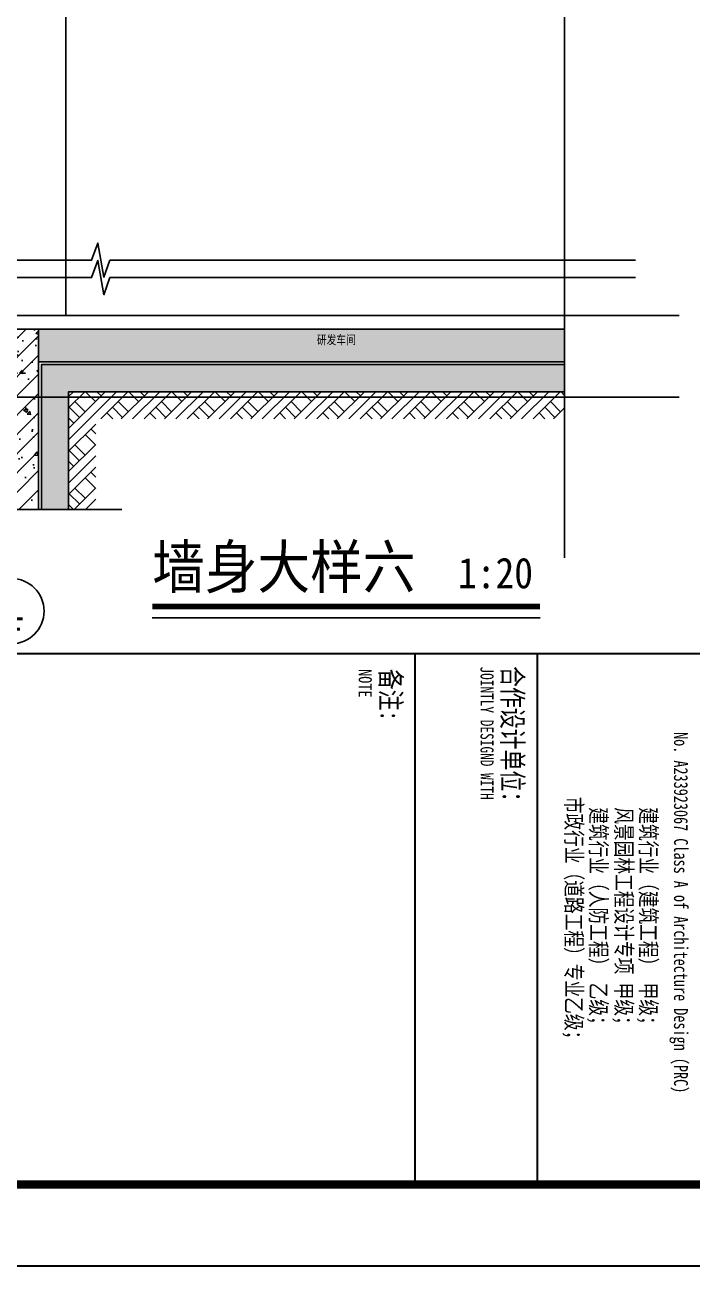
# Model space of a CAD drawing. Extents: x 1738711 to 2346805, y 1189731 to 2516152.
# Drawn here: x 1946499 to 1948953, y 1218398 to 1222963 of the extents above; entities that cross this region are included whole.
import ezdxf
from ezdxf.enums import TextEntityAlignment as Align

# ---------------------------------------------------------------- set-up
doc = ezdxf.new("R2010")
doc.units = 0
doc.header["$LTSCALE"] = 1000
doc.header["$MEASUREMENT"] = 0
doc.linetypes.add('S & C -P1$0$DASHED', pattern=[0.75, 0.5, -0.25])
for name, color, linetype in [('AR-TEXT', 7, 'Continuous'), ('AXIS', 3, 'Continuous'), ('AXIS_TEXT', 7, 'Continuous'), ('DIM_SYMB', 3, 'Continuous'), ('DOTE', 1, 'Continuous'), ('PUB_HATCH', 8, 'Continuous'), ('PUB_TEXT', 7, 'Continuous'), ('TK', 4, 'Continuous'), ('WALL', 40, 'Continuous'), ('切线', 35, 'Continuous'), ('看线', 8, 'Continuous')]:
    doc.layers.add(name, color=color, linetype=linetype)
doc.layers.add('可见细线', color=142, linetype='Continuous', lineweight=9)
doc.styles.add('_TCH_AXIS', font='COMPLEX', dxfattribs={"bigfont": 'GBCBIG'})
doc.styles.add('COMPLEX', font='COMPLEX')
doc.styles.get("Standard").update_dxf_attribs({"font": 'gbenor.shx', "bigfont": 'gbcbig.shx'})
doc.styles.add('宋体', font='SIMSUN.TTF', dxfattribs={"width": 0.75})
doc.styles.add('黑体', font='simhei_0.ttf', dxfattribs={"width": 0.9})

# ---------------------------------------------------------------- blocks, each defined once
blk = doc.blocks.new('资质')
at = {"layer": 'TK', "color": 7, "const_width": 25}
blk.add_lwpolyline([(250, 8700), (6750, 8700), (6750, 0), (250, 0)], close=True, dxfattribs=at)
at = {"layer": 'TK', "color": 7, "style": '宋体', "width": 0.75}
for s, height, p in [('No. A233923067 Class A of Architecture Design (PRC)', 170, (1209, 1676)), ('建筑行业（建筑工程） 甲级；', 200, (2130, 1263)), ('风景园林工程设计专项 甲级；', 200, (2130, 963)), ('建筑行业（人防工程） 乙级；', 200, (2130, 651)), ('市政行业（道路工程）专业乙级；', 200, (2001, 350))]:
    blk.add_text(s, height=height, dxfattribs=at).set_placement(p)
blk = doc.blocks.new('hjashrtahreahe')
at = {"layer": 'TK', "color": 7, "const_width": 25}
blk.add_lwpolyline([(0, 59400), (84100, 59400), (84100, 0), (0, 0)], close=True, dxfattribs=at)
at = {"layer": 'TK', "color": 3, "const_width": 100}
blk.add_lwpolyline([(2500, 1000), (2500, 58400), (83100, 58400), (83100, 1000)], close=True, dxfattribs=at)
at = {"layer": 'TK', "color": 7, "const_width": 25}
for points in [[(76600, 58400), (76600, 1000)], [(76600, 49700), (83100, 49700)], [(76600, 48200), (83100, 48200)]]:
    blk.add_lwpolyline(points, dxfattribs=at)
at = {"layer": 'TK', "color": 1}
blk.add_blockref('资质', (76350, 49700), dxfattribs=at)
at = {"layer": 'TK', "color": 7}
for s, height, style, width, p in [('合作设计单位：', 250, '宋体', 0.75, (76751, 49272)), ('JOINTLY DESIGND WITH', 160, '宋体', 0.75, (76755, 49004)), ('备注:', 250, '宋体', 0.75, (76784, 47779)), ('NOTE', 160, '黑体', 0.8, (76788, 47511))]:
    blk.add_text(s, height=height, dxfattribs=dict(at, style=style, width=width)).set_placement(p)
at = {"layer": 'TK', "style": '宋体', "width": 0.75}
for tag, height, p in [('项目负责人', 350, (6003, 57089)), ('专业负责人', 350, (6003, 56224)), ('设计人', 350, (6003, 55419)), ('版号1', 250, (77304, 22193)), ('时间1', 250, (82405, 22193)), ('版号2', 250, (77304, 21593)), ('时间2', 250, (82405, 21593)), ('版号3', 250, (77304, 20993)), ('时间3', 250, (82405, 20993)), ('建筑会签', 0.0001, (78978, 2403)), ('电气会签', 0.0001, (82128, 2403)), ('结构会签', 0.0001, (78978, 1803)), ('暖通会签', 0.0001, (82128, 1803)), ('给排水会签', 0.0001, (78978, 1250)), ('智能化会签', 0.0001, (82128, 1250))]:
    blk.add_attdef(tag, text='', height=height, dxfattribs=at).set_placement(p, align=Align.CENTER)
for tag, p in [('合作设计单位', (80816, 48986)), ('版号说明1', (79854, 22318)), ('版号说明2', (79854, 21718)), ('版号说明3', (79854, 21118)), ('浙江绿储科技有限公司', (80545, 16036)), ('百兆瓦级集中式熔盐储能关键', (80545, 14953)), ('设备研发及制造基地项目', (80545, 14603)), ('1#研发楼', (80545, 13636)), ('图名', (80545, 12436)), ('工程编号', (78978, 11461)), ('子项编号', (82128, 11461)), ('建筑', (78978, 10711)), ('图号', (82128, 10711)), ('施工图', (78978, 9961)), ('2023.03', (82128, 9961)), ('审定', (79353, 8461)), ('审核', (79353, 7711)), ('工程负责', (79353, 6961)), ('专业负责', (79353, 6211)), ('设计', (79353, 5461)), ('制图', (79353, 4711)), ('校对', (79353, 3961))]:
    blk.add_attdef(tag, text='', height=250, dxfattribs=at).set_placement(p, align=Align.MIDDLE_CENTER)
blk = doc.blocks.new('_AXISO')
blk.add_circle((0, 0), 0.5)
at = {"layer": 'AXIS_TEXT', "style": 'COMPLEX', "width": 1.041667}
blk.add_attdef('A', text='', height=0.56, dxfattribs=at).set_placement((-0.25, -0.28), (0.25, -0.28), align=Align.FIT)

msp = doc.modelspace()

# ---------------------------------------------------------------- hatches: boundary and pattern name
at = {"layer": 'PUB_HATCH'}
h = msp.add_hatch(dxfattribs=at)
h.set_pattern_fill('钢筋混凝土', color=256, scale=20, style=0)
h.set_pattern_definition([(45, (1946125.823, 1221766.823), (-35.3553, 35.3553), []), (50, (1946125.82, 1221766.82), (143.452, -12.5504), [15, -165]), (355, (1946125.82, 1221766.82), (-27.75, 150.438), [12, -132]), (100.4514, (1946137.78, 1221765.78), (115.702, 137.888), [12.748, -140.228]), (46.184, (1946125.82, 1221806.82), (213.448, -33.104), [22.5, -247.5]), (96.636, (1946143.6, 1221804.06), (186.933, 194.824), [19.122, -210.343]), (351.184, (1946125.82, 1221806.82), (186.932, 194.824), [18, -198]), (21, (1946145.82, 1221796.82), (119.3814, -80.524), [15, -165]), (326, (1946145.82, 1221796.82), (48.663, 145.03), [12, -132]), (71.4514, (1946155.77, 1221790.11), (168.0445, 64.506), [12.748, -140.228]), (37.5, (1946125.823, 1221766.823), (2.432, 66.5788), [0, -130.4, 0, -134, 0, -132.5]), (7.5, (1946125.82, 1221766.82), (52.614, 78.8823), [0, -76.4, 0, -127.4, 0, -50.5]), (327.5, (1946081.223, 1221766.823), (106.7645, -4.511), [0, -50, 0, -156, 0, -207]), (317.5, (1946061.22, 1221766.82), (116.6372, 20.021), [0, -65, 0, -103.6, 0, -147])])
h.paths.add_polyline_path([(1946349.3, 1221844.4), (1944954.2, 1221844.4), (1944954.2, 1221724.4), (1946349.3, 1221724.4)])
h.paths.add_polyline_path([(1946549.3, 1221844.4), (1948483.7, 1221844.4), (1948483.7, 1221724.4), (1946549.3, 1221724.4)])
h = msp.add_hatch(dxfattribs=at)
h.set_pattern_fill('钢筋混凝土', color=256, scale=20, style=0)
h.set_pattern_definition([(45, (-237899.64, -150941.136), (-35.3553391, 35.3553391), []), (50, (-237899.64, -150941.14), (143.4520365, -12.550427), [15, -165]), (355, (-237899.64, -150941.14), (-27.750267, 150.438427), [12, -132]), (100.4514, (-237887.69, -150942.18), (115.701876, 137.8879084), [12.748038, -140.228422]), (46.1842, (-237899.64, -150901.14), (213.44821, -33.103803), [22.5, -247.5]), (96.6356, (-237881.85, -150903.9), (186.932541, 194.823574), [19.122058, -210.3426]), (351.1842, (-237899.64, -150901.14), (186.932389, 194.82372), [18, -198]), (21, (-237879.64, -150911.14), (119.3814104, -80.523778), [15, -165]), (326, (-237879.64, -150911.14), (48.663066, 145.030009), [12, -132]), (71.4514, (-237869.69, -150917.85), (168.044526, 64.506099), [12.748038, -140.228422]), (37.5, (-237899.64, -150941.136), (2.4319711, 66.5787708), [0, -130.4, 0, -134, 0, -132.5]), (7.5, (-237899.64, -150941.14), (52.6139075, 78.8823424), [0, -76.4, 0, -127.4, 0, -50.5]), (327.5, (-237944.24, -150941.136), (106.7644872, -4.5109743), [0, -50, 0, -156, 0, -207]), (317.5, (-237964.24, -150941.14), (116.637234, 20.0209965), [0, -65, 0, -103.6, 0, -147])])
h.paths.add_polyline_path([(1946549.3, 1221844.4), (1946349.3, 1221844.4), (1946349.3, 1221182), (1946549.3, 1221182)])
h = msp.add_hatch(dxfattribs=at)
h.set_pattern_fill('卵石砌体,_O', color=256, scale=20, angle=355.7371)
h.set_pattern_definition([(355.73708, (-237794.93, -150948.94), (11.150005, 149.585017), [7.5, -22.5, 7.5, -112.5]), (355.73708, (-237756.42, -150936.77), (11.150005, 149.585017), [7.5, -142.5]), (355.73708, (-237830.1, -150916.24), (11.150005, 149.585017), [15, -135]), (355.73708, (-237866.94, -150905.97), (11.150005, 149.585017), [22.5, -127.5]), (355.73708, (-237791.59, -150904.07), (11.150005, 149.585017), [15, -15, 22.5, -97.5]), (355.73708, (-237797.39, -150881.07), (11.150005, 149.585017), [22.5, -127.5]), (355.73708, (-237834.23, -150870.8), (11.150005, 149.585017), [22.5, -52.5, 22.5, -52.5]), (355.73708, (-237862.48, -150846.14), (11.150005, 149.585017), [22.5, -7.5, 7.5, -112.5]), (355.73708, (-237764.13, -150838.43), (11.150005, 149.585017), [7.5, -142.5]), (355.73708, (-237792.93, -150821.24), (11.150005, 149.585017), [15, -135]), (85.73708, (-237889.6, -150806.51), (-149.585017, 11.150005), [15, -135]), (85.73708, (-237882.45, -150912.33), (-149.585017, 11.150005), [7.5, -15, 22.5, -105]), (85.73708, (-237843.94, -150900.16), (-149.585017, 11.150005), [30, -7.5, 7.5, -105]), (85.73708, (-237818.71, -150864.44), (-149.585017, 11.150005), [22.5, -127.5]), (85.73708, (-237816.25, -150932.31), (-149.585017, 11.150005), [15, -135]), (85.73708, (-237799.85, -150813.2), (-149.585017, 11.150005), [15, -135]), (85.73708, (-237799.06, -150903.51), (-149.585017, 11.150005), [15, -75, 7.5, -52.5]), (85.73708, (-237771.05, -150830.39), (-149.585017, 11.150005), [7.5, -7.5, 7.5, -127.5]), (85.73708, (-237768.59, -150898.26), (-149.585017, 11.150005), [15, -22.5, 15, -97.5]), (85.73708, (-237763.9, -150936.21), (-149.585017, 11.150005), [15, -135]), (40.7370797, (-237891.05, -150926.74), (11.1500054, 149.585017), [21.21315, -42.426404, 31.8198, -116.672678]), (40.7370797, (-237898.52, -150926.18), (11.1500054, 149.585017), [21.213203, -190.91883]), (40.7370797, (-237815.14, -150917.35), (11.1500054, 149.585017), [21.213203, -190.91883]), (40.7370797, (-237824.52, -150841.44), (11.1500054, 149.585017), [21.213203, -190.91883]), (40.7370797, (-237762.78, -150921.25), (11.1500054, 149.585017), [21.213203, -190.91883]), (40.7370797, (-237888.82, -150896.82), (11.1500054, 149.585017), [10.606602, -201.52542]), (40.7370797, (-237870.51, -150853.06), (11.1500054, 149.585017), [10.606602, -201.52542]), (40.7370797, (-237859.46, -150906.53), (11.1500054, 149.585017), [10.606602, -201.52542]), (40.7370797, (-237840.6, -150855.29), (11.1500054, 149.585017), [10.606602, -201.52542]), (40.7370797, (-237797.95, -150888.55), (11.1500054, 149.585017), [10.606602, -201.52542]), (40.7370797, (-237791.82, -150806.28), (11.1500054, 149.585017), [10.606602, -201.52542]), (40.7370797, (-237777.97, -150822.35), (11.1500054, 149.585017), [10.606602, -201.52542]), (40.7370797, (-237776.63, -150905.18), (11.1500054, 149.585017), [10.606602, -201.52542]), (40.7370797, (-237771.94, -150943.13), (11.1500054, 149.585017), [10.606602, -201.52542]), (40.7370797, (-237767.48, -150883.3), (11.1500054, 149.585017), [10.606602, -201.52542]), (40.7370797, (-237761.9, -150808.51), (11.1500054, 149.585017), [10.606602, -201.52542]), (40.7370797, (-237756.65, -150838.98), (11.1500054, 149.585017), [10.606602, -201.52542]), (130.7370797, (-237785.45, -150821.79), (-149.585017, 11.1500054), [10.606602, -201.52542]), (130.7370797, (-237769.38, -150807.95), (-149.585017, 11.1500054), [10.606602, -201.52542]), (130.7370797, (-237764.13, -150838.43), (-149.585017, 11.1500054), [10.606602, -201.52542]), (130.7370797, (-237739.46, -150810.18), (-149.585017, 11.1500054), [10.606602, -201.52542]), (130.7370797, (-237818.16, -150856.96), (-149.585017, 11.1500054), [10.606602, -201.52542]), (130.7370797, (-237834.23, -150870.8), (-149.585017, 11.1500054), [10.606602, -201.52542]), (130.7370797, (-237881.89, -150904.86), (-149.585017, 11.1500054), [10.606602, -201.52542]), (130.7370797, (-237866.94, -150905.97), (-149.585017, 11.1500054), [10.606602, -201.52542]), (130.7370797, (-237848.07, -150854.73), (-149.585017, 11.1500054), [10.606602, -201.52542]), (130.7370797, (-237879.66, -150874.94), (-149.585017, 11.1500054), [10.606602, -201.52542]), (130.7370797, (-237791.59, -150904.07), (-149.585017, 11.1500054), [10.606602, -201.52542]), (130.7370797, (-237768.03, -150890.78), (-149.585017, 11.1500054), [10.606602, -201.52542]), (130.7370797, (-237762.78, -150921.25), (-149.585017, 11.1500054), [10.606602, -201.52542]), (130.7370797, (-237761.67, -150906.3), (-149.585017, 11.1500054), [10.606602, -201.52542]), (130.7370797, (-237756.42, -150936.77), (-149.585017, 11.1500054), [10.606602, -201.52542]), (130.7370797, (-237869.4, -150838.1), (-149.585017, 11.1500054), [21.213203, -190.91883]), (130.7370797, (-237797.95, -150888.55), (-149.585017, 11.1500054), [21.213203, -190.91883]), (130.7370797, (-237809.33, -150940.35), (-149.585017, 11.1500054), [53.033008, -159.099024]), (22.302131, (-237894.065, -150866.344), (149.5850167, -11.1500042), [16.77, -318.64018]), (22.302131, (-237874.97, -150912.89), (149.5850167, -11.1500042), [16.77, -318.64018]), (22.302131, (-237840.04, -150847.81), (149.5850167, -11.1500042), [16.77, -318.64018]), (22.302131, (-237787.45, -150949.5), (149.5850167, -11.1500042), [16.77, -318.64018]), (22.302131, (-237807.1, -150910.43), (149.5850167, -11.1500042), [16.77, -318.64018]), (22.302131, (-237789.91, -150881.63), (149.5850167, -11.1500042), [16.77, -318.64018]), (22.302131, (-237808.45, -150827.6), (149.5850167, -11.1500042), [16.77, -318.64018]), (22.302131, (-237756.65, -150838.98), (149.5850167, -11.1500042), [16.77, -318.64018]), (59.1720285, (-237879.106, -150867.46), (11.1500056, 149.5850171), [16.77, -318.64018]), (59.1720285, (-237878.55, -150859.98), (11.1500056, 149.5850171), [16.77, -318.64018]), (59.1720285, (-237817.04, -150842), (11.1500056, 149.5850171), [33.54, -301.87018]), (59.1720285, (-237765.245, -150853.384), (11.1500056, 149.5850171), [16.77, -318.64018]), (59.1720285, (-237774.4, -150875.264), (11.1500056, 149.5850171), [16.77, -318.64018]), (59.1720285, (-237851.42, -150899.606), (11.1500056, 149.5850171), [16.77, -318.64018]), (59.1720285, (-237770.494, -150822.91), (11.1500056, 149.5850171), [16.77, -318.64018]), (59.1720285, (-237748.614, -150832.06), (11.1500056, 149.5850171), [16.77, -318.64018]), (112.302131, (-237883.24, -150822.026), (11.1500042, 149.5850167), [16.77, -318.64018]), (112.302131, (-237809.89, -150947.826), (11.1500042, 149.5850167), [16.77, -318.64018]), (112.302131, (-237869.955, -150845.58), (11.1500042, 149.5850167), [16.77, -318.64018]), (112.302131, (-237758.88, -150868.9), (11.1500042, 149.5850167), [16.77, -318.64018]), (112.302131, (-237811.79, -150872.476), (11.1500042, 149.5850167), [16.77, -318.64018]), (112.302131, (-237764.69, -150845.904), (11.1500042, 149.5850167), [16.77, -318.64018]), (112.302131, (-237841.71, -150870.246), (11.1500042, 149.5850167), [16.77, -318.64018]), (112.302131, (-237873.86, -150897.933), (11.1500042, 149.5850167), [16.77, -318.64018]), (149.1720285, (-237876.32, -150830.06), (-149.5850171, 11.1500056), [16.77, -318.64018]), (149.1720285, (-237830.1, -150916.24), (-149.5850171, 11.1500056), [16.77, -318.64018]), (149.1720285, (-237854.996, -150846.694), (-149.5850171, 11.1500056), [16.77, -318.64018]), (149.1720285, (-237769.705, -150913.22), (-149.5850171, 11.1500056), [16.77, -318.64018]), (149.1720285, (-237794.93, -150948.94), (-149.5850171, 11.1500056), [16.77, -318.64018]), (149.1720285, (-237771.05, -150830.39), (-149.5850171, 11.1500056), [16.77, -318.64018]), (149.1720285, (-237797.39, -150881.07), (-149.5850171, 11.1500056), [16.77, -318.64018]), (149.1720285, (-237876.32, -150830.06), (-149.5850171, 11.1500056), [16.77, -318.64018]), (149.1720285, (-237744.48, -150877.494), (-149.5850171, 11.1500056), [16.77, -318.64018]), (239.1720285, (-237891.046, -150926.735), (-11.1500056, -149.5850171), [16.77, -318.64018])])
h.paths.add_polyline_path([(1948483.7, 1221614.4), (1948483.7, 1221714.4), (1946559.3, 1221714.4), (1946559.3, 1221182), (1946659.3, 1221182), (1946659.3, 1221614.4)])
at = {"layer": '看线'}
h = msp.add_hatch(dxfattribs=at)
h.set_pattern_fill('夯实土壤', color=256, scale=20, style=0)
h.set_pattern_definition([(45, (-237876.04, -150941.14), (-79.478802, 79.478802), []), (45, (-237834.04, -150941.14), (-79.478802, 79.478802), []), (45, (-237792.04, -150941.14), (-79.478802, 79.478802), []), (135, (-237876.04, -150941.14), (-79.478802, -79.478802), [53, -59.4]), (135, (-237855.04, -150920.14), (-79.478802, -79.478802), [53, -59.4]), (135, (-237834.04, -150899.14), (-79.478802, -79.478802), [53, -59.4])])
h.paths.add_polyline_path([(1948483.7, 1221614.4), (1946659.3, 1221614.4), (1946659.3, 1221182), (1946759.3, 1221182), (1946759.3, 1221514.4), (1948483.7, 1221514.4)])

# ---------------------------------------------------------------- linework, layer by layer
at = {"layer": 'DIM_SYMB'}
for points in [[(1948483.7, 1221004.5), (1948483.7, 1230807.9), (1948420.7, 1230830.8), (1948546.7, 1230853), (1948483.7, 1230875.4), (1948483.7, 1240678.8)], [(1944811.8, 1222097.8), (1946744.2, 1222097.8), (1946767.1, 1222160.8), (1946789.3, 1222034.8), (1946811.7, 1222097.8), (1948744, 1222097.8)], [(1944811.8, 1222033.9), (1946744.2, 1222033.9), (1946767.1, 1222096.9), (1946789.3, 1221970.9), (1946811.7, 1222033.9), (1948744, 1222033.9)], [(1945192.3, 1221182), (1945990.2, 1221182), (1946013.1, 1221245), (1946035.3, 1221119), (1946057.7, 1221182), (1946855.6, 1221182)], [(1946967, 1220783.3), (1948393.1, 1220783.3)]]:
    msp.add_lwpolyline(points, dxfattribs=at)
at = {"layer": 'DIM_SYMB', "const_width": 21}
msp.add_lwpolyline([(1946967, 1220825.3), (1948393.1, 1220825.3)], dxfattribs=at)
at = {"layer": 'DOTE'}
for p, q in [((1942910.2, 1221894.4), (1948904.6, 1221894.4)), ((1942910.2, 1221594.4), (1948904.6, 1221594.4)), ((1942910.2, 1221594.4), (1948904.6, 1221594.4))]:
    msp.add_line(p, q, dxfattribs=at)
at = {"layer": 'WALL'}
for p, q in [((1948483.7, 1221844.4), (1944954.2, 1221844.4)), ((1946549.3, 1221844.4), (1946549.3, 1221182)), ((1948483.7, 1221724.4), (1946549.3, 1221724.4)), ((1948483.7, 1221724.4), (1946549.3, 1221724.4))]:
    msp.add_line(p, q, dxfattribs=at)
at = {"layer": '切线'}
msp.add_line((1948483.7, 1221894.4), (1944954.2, 1221894.4), dxfattribs=at)
for points in [[(1946559.3, 1221182), (1946559.3, 1221714.4), (1948483.7, 1221714.4)], [(1946659.3, 1221182), (1946659.3, 1221614.4), (1948483.7, 1221614.4)]]:
    msp.add_lwpolyline(points, dxfattribs=at)
at = {"layer": '可见细线', "color": 6, "linetype": 'S & C -P1$0$DASHED', "ltscale": 0.2, "const_width": 3}
msp.add_lwpolyline([(1946549.3, 1221182), (1946549.3, 1221724.4), (1948483.7, 1221724.4)], dxfattribs=at)
at = {"layer": '看线'}
msp.add_line((1946649.3, 1223704.4), (1946649.3, 1221894.4), dxfattribs=at)

# ---------------------------------------------------------------- block references
at = {"xscale": 0.3, "yscale": 0.3, "zscale": 0.3, "rotation": 270}
msp.add_blockref('hjashrtahreahe', (1933473.1, 1243631.6), dxfattribs=at)
at = {"layer": 'AXIS'}
ref = msp.add_blockref('_AXISO', (1946449.3, 1220808.4), dxfattribs=dict(at, xscale=240, yscale=240, zscale=240))
ref.add_attrib('A', '4', dxfattribs={"layer": 'AXIS_TEXT', "ltscale": 0.5, "height": 133.6, "style": '_TCH_AXIS'}).set_placement((1946398.4, 1220741.6), (1946500.2, 1220741.6), align=Align.FIT)

# ---------------------------------------------------------------- texts
at = {"layer": 'AR-TEXT'}
msp.add_text('研发车间', height=37.62, dxfattribs=at).set_placement((1947572.6, 1221785.4))
at = {"layer": 'PUB_TEXT', "color": 7, "style": '黑体', "width": 0.9}
for s, height, p in [('墙身大样六', 157.72, (1946967, 1220892.1)), ('1:20', 112.66, (1948091.4, 1220892.1))]:
    msp.add_text(s, height=height, dxfattribs=at).set_placement(p)

doc.saveas('drawing.dxf')
